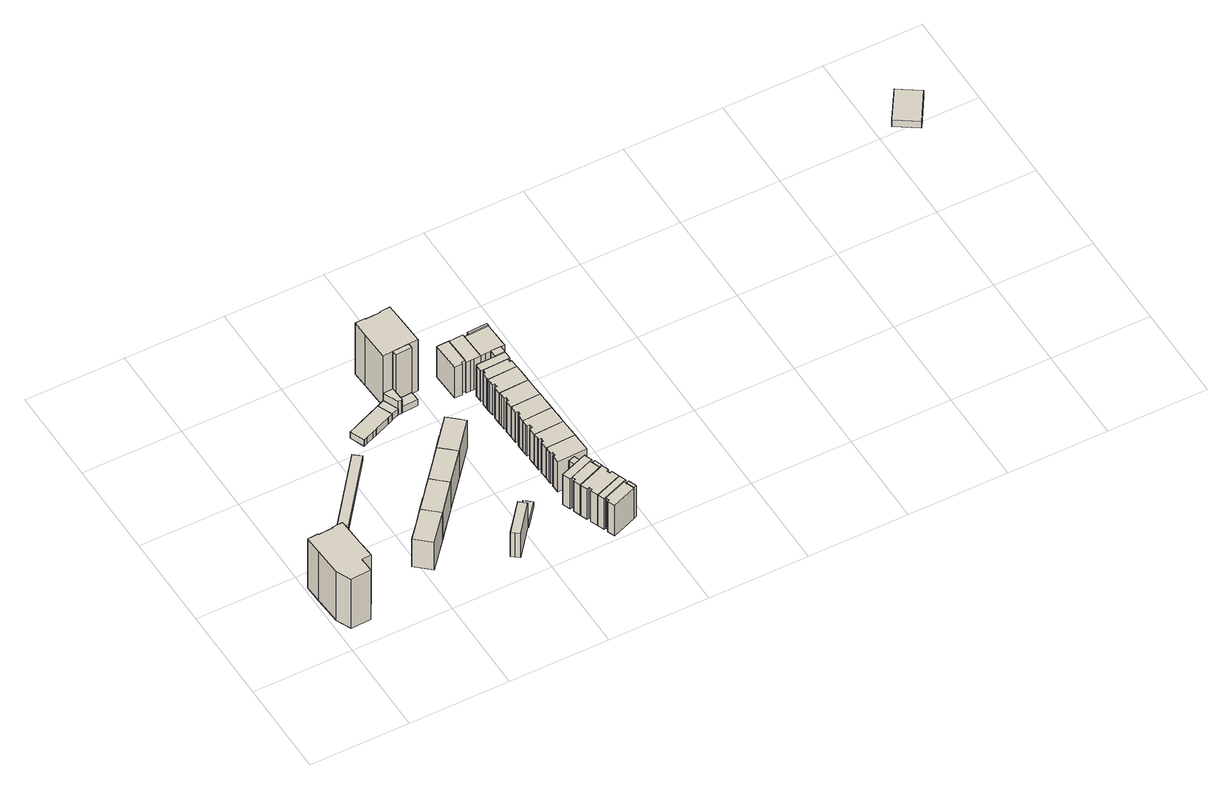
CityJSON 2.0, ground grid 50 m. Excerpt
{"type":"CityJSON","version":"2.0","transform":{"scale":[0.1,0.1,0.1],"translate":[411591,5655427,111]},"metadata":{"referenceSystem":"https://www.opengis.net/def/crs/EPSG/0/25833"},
"CityObjects":{
"building1":{"type":"Building","attributes":{"Dachtyp_tdc":"tdcFreeFormRoof","Gemeindeschluessel":14612000,"Dachneigung":0.393,"QualitaetDacherkennung":48,"Geometrietyp2DReferenz":"3000","measuredHeight":32.67,"function":"31001_9998","roofType":"5000"},"geometry":[{"type":"Solid","lod":"1","boundaries":[[[[0,1,2,3,4,5,6,7,8,9,10,11,12,13,14,15,16,17,18,19,20,21]],[[22,23,24,25,26,27,28,29,30,31,32,33,34,35,36,37,38,39,40,41,42,43]],[[21,23,22,0]],[[20,24,23,21]],[[19,25,24,20]],[[18,26,25,19]],[[17,27,26,18]],[[16,28,27,17]],[[15,29,28,16]],[[14,30,29,15]],[[13,31,30,14]],[[12,32,31,13]],[[11,33,32,12]],[[10,34,33,11]],[[9,35,34,10]],[[8,36,35,9]],[[7,37,36,8]],[[6,38,37,7]],[[5,39,38,6]],[[4,40,39,5]],[[3,41,40,4]],[[2,42,41,3]],[[1,43,42,2]],[[0,22,43,1]]]]}]},
"building2":{"type":"Building","attributes":{"Dachtyp_tdc":"tdcFreeFormRoof","Gemeindeschluessel":14612000,"Dachneigung":36.23,"QualitaetDacherkennung":76,"Geometrietyp2DReferenz":"3000","measuredHeight":19.44,"function":"31001_9998","roofType":"5000"},"geometry":[{"type":"Solid","lod":"1","boundaries":[[[[44,45,46,47,48,49,50,51]],[[52,53,54,55,56,57,58,59]],[[51,53,52,44]],[[50,54,53,51]],[[49,55,54,50]],[[48,56,55,49]],[[47,57,56,48]],[[46,58,57,47]],[[45,59,58,46]],[[44,52,59,45]]]]}]},
"building3":{"type":"Building","attributes":{"Dachtyp_tdc":"tdcPolyFlatRoof","Gemeindeschluessel":14612000,"Dachneigung":3.14,"QualitaetDacherkennung":70,"Geometrietyp2DReferenz":"3000","measuredHeight":2.35,"function":"31001_9998","roofType":"2100"},"geometry":[{"type":"Solid","lod":"1","boundaries":[[[[60,61,62,63,64,65]],[[66,67,68,69,70,71]],[[65,67,66,60]],[[64,68,67,65]],[[63,69,68,64]],[[62,70,69,63]],[[61,71,70,62]],[[60,66,71,61]]]]}]},
"building4":{"type":"Building","attributes":{"Dachtyp_tdc":"tdcFreeFormRoof","Gemeindeschluessel":14612000,"Dachneigung":35.97,"QualitaetDacherkennung":79,"Geometrietyp2DReferenz":"3000","measuredHeight":19.39,"function":"31001_9998","roofType":"5000"},"geometry":[{"type":"Solid","lod":"1","boundaries":[[[[72,48,47,46,73,74,75,76,77,78]],[[79,80,81,82,83,84,85,58,57,56]],[[78,80,79,72]],[[77,81,80,78]],[[76,82,81,77]],[[75,83,82,76]],[[74,84,83,75]],[[73,85,84,74]],[[46,58,85,73]],[[47,57,58,46]],[[48,56,57,47]],[[72,79,56,48]]]]}]},
"building5":{"type":"Building","attributes":{"Dachtyp_tdc":"tdcFreeFormRoof","Gemeindeschluessel":14612000,"Dachneigung":35.86,"QualitaetDacherkennung":80,"Geometrietyp2DReferenz":"3000","measuredHeight":19.35,"function":"31001_9998","roofType":"5000"},"geometry":[{"type":"Solid","lod":"1","boundaries":[[[[73,86,87,88,89,90,91,75,74]],[[85,84,83,92,93,94,95,96,97]],[[74,84,85,73]],[[75,83,84,74]],[[91,92,83,75]],[[90,93,92,91]],[[89,94,93,90]],[[88,95,94,89]],[[87,96,95,88]],[[86,97,96,87]],[[73,85,97,86]]]]}]},
"building6":{"type":"Building","attributes":{"Dachtyp_tdc":"tdcFreeFormRoof","Gemeindeschluessel":14612000,"Dachneigung":38.61,"QualitaetDacherkennung":2,"Geometrietyp2DReferenz":"3000","measuredHeight":16.39,"function":"31001_2463","roofType":"5000"},"geometry":[{"type":"Solid","lod":"1","boundaries":[[[[98,99,100,101,102,103,104]],[[105,106,107,108,109,110,111]],[[104,106,105,98]],[[103,107,106,104]],[[102,108,107,103]],[[101,109,108,102]],[[100,110,109,101]],[[99,111,110,100]],[[98,105,111,99]]]]}]},
"building7":{"type":"Building","attributes":{"Dachtyp_tdc":"tdcPolyFlatRoof","Gemeindeschluessel":14612000,"Dachneigung":5.14,"QualitaetDacherkennung":86,"Geometrietyp2DReferenz":"3000","measuredHeight":4.41,"function":"31001_9998","roofType":"2100"},"geometry":[{"type":"Solid","lod":"1","boundaries":[[[[112,113,114,115,116,117,118,119,120,121,122,123,124,125,126,127,128]],[[129,130,131,132,133,134,135,136,137,138,139,140,141,142,143,144,145]],[[128,130,129,112]],[[127,131,130,128]],[[126,132,131,127]],[[125,133,132,126]],[[124,134,133,125]],[[123,135,134,124]],[[122,136,135,123]],[[121,137,136,122]],[[120,138,137,121]],[[119,139,138,120]],[[118,140,139,119]],[[117,141,140,118]],[[116,142,141,117]],[[115,143,142,116]],[[114,144,143,115]],[[113,145,144,114]],[[112,129,145,113]]]]}]},
"building8":{"type":"Building","attributes":{"Dachtyp_tdc":"tdcGableRoof","Gemeindeschluessel":14612000,"Dachneigung":30.75,"QualitaetDacherkennung":53,"Geometrietyp2DReferenz":"3000","measuredHeight":3.8,"function":"31001_2463","roofType":"3100"},"geometry":[{"type":"Solid","lod":"1","boundaries":[[[[146,147,148,149,150,151,152]],[[153,154,155,156,108,106,105]],[[152,154,153,146]],[[151,155,154,152]],[[150,156,155,151]],[[149,108,156,150]],[[148,106,108,149]],[[147,105,106,148]],[[146,153,105,147]]]]}]},
"building9":{"type":"Building","attributes":{"Dachtyp_tdc":"tdcFreeFormRoof","Gemeindeschluessel":14612000,"Dachneigung":35.9,"QualitaetDacherkennung":76,"Geometrietyp2DReferenz":"3000","measuredHeight":19.43,"function":"31001_9998","roofType":"5000"},"geometry":[{"type":"Solid","lod":"1","boundaries":[[[[86,157,158,159,160,161,162,163,88,87]],[[164,165,166,167,168,169,170,171,172,173]],[[87,165,164,86]],[[88,166,165,87]],[[163,167,166,88]],[[162,168,167,163]],[[161,169,168,162]],[[160,170,169,161]],[[159,171,170,160]],[[158,172,171,159]],[[157,173,172,158]],[[86,164,173,157]]]]}]},
"building10":{"type":"Building","attributes":{"Dachtyp_tdc":"tdcPolyFlatRoof","Gemeindeschluessel":14612000,"Dachneigung":5.24,"QualitaetDacherkennung":82,"Geometrietyp2DReferenz":"3000","measuredHeight":4.22,"function":"31001_9998","roofType":"2100"},"geometry":[{"type":"Solid","lod":"1","boundaries":[[[[115,174,175,116]],[[176,177,178,179]],[[116,177,176,115]],[[175,178,177,116]],[[174,179,178,175]],[[115,176,179,174]]]]}]},
"building11":{"type":"Building","attributes":{"Gemeindeschluessel":14612000,"Geometrietyp2DReferenz":"3000","function":"31001_9998","roofType":"9999"},"children":["building11-1","building11-2"]},
"building11-1":{"type":"BuildingPart","attributes":{"Dachtyp_tdc":"tdcPolyFlatRoof","Dachneigung":0,"QualitaetDacherkennung":0,"Geometrietyp2DReferenz":"3000","measuredHeight":8.57,"roofType":"9999"},"parents":["building11"],"geometry":[{"type":"Solid","lod":"1","boundaries":[[[[180,181,182,183,184,185]],[[186,187,188,189,190,191]],[[185,187,186,180]],[[184,188,187,185]],[[183,189,188,184]],[[182,190,189,183]],[[181,191,190,182]],[[180,186,191,181]]]]}]},
"building11-2":{"type":"BuildingPart","attributes":{"Dachtyp_tdc":"tdcPolyFlatRoof","Dachneigung":5.34,"QualitaetDacherkennung":47,"Geometrietyp2DReferenz":"3000","measuredHeight":4,"roofType":"2100"},"parents":["building11"],"geometry":[{"type":"Solid","lod":"1","boundaries":[[[[192,193,194,195]],[[188,196,197,189]],[[195,196,188,192]],[[194,197,196,195]],[[193,189,197,194]],[[192,188,189,193]]]]}]},
"building12":{"type":"Building","attributes":{"Gemeindeschluessel":14612000,"Geometrietyp2DReferenz":"3000","function":"31001_9998","roofType":"9999"},"children":["building12-1","building12-2"]},
"building12-1":{"type":"BuildingPart","attributes":{"Dachtyp_tdc":"tdcPolyFlatRoof","Dachneigung":0,"QualitaetDacherkennung":36,"Geometrietyp2DReferenz":"3000","measuredHeight":32.51,"roofType":"1000"},"parents":["building12"],"geometry":[{"type":"Solid","lod":"1","boundaries":[[[[198,199,200,201,202]],[[203,204,205,206,207]],[[202,204,203,198]],[[201,205,204,202]],[[200,206,205,201]],[[199,207,206,200]],[[198,203,207,199]]]]}]},
"building12-2":{"type":"BuildingPart","attributes":{"Dachtyp_tdc":"tdcPolyFlatRoof","Dachneigung":0,"QualitaetDacherkennung":50,"Geometrietyp2DReferenz":"3000","measuredHeight":32.49,"roofType":"1000"},"parents":["building12"],"geometry":[{"type":"Solid","lod":"1","boundaries":[[[[198,202,208,209,210,211,212,213,214,215,216,217,218,219,220,221,222,223,224,199]],[[203,207,178,225,226,227,228,229,230,231,232,233,234,235,236,237,238,239,240,204]],[[199,207,203,198]],[[224,178,207,199]],[[223,225,178,224]],[[222,226,225,223]],[[221,227,226,222]],[[220,228,227,221]],[[219,229,228,220]],[[218,230,229,219]],[[217,231,230,218]],[[216,232,231,217]],[[215,233,232,216]],[[214,234,233,215]],[[213,235,234,214]],[[212,236,235,213]],[[211,237,236,212]],[[210,238,237,211]],[[209,239,238,210]],[[208,240,239,209]],[[202,204,240,208]],[[198,203,204,202]]]]}]},
"building13":{"type":"Building","attributes":{"Gemeindeschluessel":14612000,"Geometrietyp2DReferenz":"3000","function":"31001_9998","roofType":"9999"},"children":["building13-1","building13-2","building13-3"]},
"building13-1":{"type":"BuildingPart","attributes":{"Dachtyp_tdc":"tdcPolyFlatRoof","Dachneigung":0,"QualitaetDacherkennung":61,"Geometrietyp2DReferenz":"3000","measuredHeight":19.41,"roofType":"1000"},"parents":["building13"],"geometry":[{"type":"Solid","lod":"1","boundaries":[[[[241,242,243,244,245,246,247]],[[248,249,250,251,252,253,254]],[[247,249,248,241]],[[246,250,249,247]],[[245,251,250,246]],[[244,252,251,245]],[[243,253,252,244]],[[242,254,253,243]],[[241,248,254,242]]]]}]},
"building13-2":{"type":"BuildingPart","attributes":{"Dachtyp_tdc":"tdcPolyFlatRoof","Dachneigung":0,"QualitaetDacherkennung":36,"Geometrietyp2DReferenz":"3000","measuredHeight":19.41,"roofType":"1000"},"parents":["building13"],"geometry":[{"type":"Solid","lod":"1","boundaries":[[[[242,255,256,257,258,259,260,261,262,263,243]],[[253,264,265,266,267,268,269,270,271,272,254]],[[263,264,253,243]],[[262,265,264,263]],[[261,266,265,262]],[[260,267,266,261]],[[259,268,267,260]],[[258,269,268,259]],[[257,270,269,258]],[[256,271,270,257]],[[255,272,271,256]],[[242,254,272,255]],[[243,253,254,242]]]]}]},
"building13-3":{"type":"BuildingPart","attributes":{"Dachtyp_tdc":"tdcPolyFlatRoof","Dachneigung":7.53,"QualitaetDacherkennung":40,"Geometrietyp2DReferenz":"3000","measuredHeight":19.89,"roofType":"2100"},"parents":["building13"],"geometry":[{"type":"Solid","lod":"1","boundaries":[[[[273,274,275,276,277]],[[249,248,278,279,280]],[[277,248,249,273]],[[276,278,248,277]],[[275,279,278,276]],[[274,280,279,275]],[[273,249,280,274]]]]}]},
"building14":{"type":"Building","attributes":{"Dachtyp_tdc":"tdcPolyFlatRoof","Gemeindeschluessel":14612000,"Dachneigung":0,"QualitaetDacherkennung":47,"Geometrietyp2DReferenz":"3000","measuredHeight":19.47,"function":"31001_9998","roofType":"1000"},"geometry":[{"type":"Solid","lod":"1","boundaries":[[[[281,282,283,284,285,286,287,288,289,246,290,291,292,293]],[[294,295,296,297,298,299,300,301,302,303,304,305,306,307]],[[293,295,294,281]],[[292,296,295,293]],[[291,297,296,292]],[[290,298,297,291]],[[246,299,298,290]],[[289,300,299,246]],[[288,301,300,289]],[[287,302,301,288]],[[286,303,302,287]],[[285,304,303,286]],[[284,305,304,285]],[[283,306,305,284]],[[282,307,306,283]],[[281,294,307,282]]]]}]},
"building15":{"type":"Building","attributes":{"Gemeindeschluessel":14612000,"Geometrietyp2DReferenz":"3000","function":"31001_9998","roofType":"9999"},"children":["building15-1","building15-2","building15-3"]},
"building15-1":{"type":"BuildingPart","attributes":{"Dachtyp_tdc":"tdcPolyFlatRoof","Dachneigung":8.26,"QualitaetDacherkennung":41,"Geometrietyp2DReferenz":"3000","measuredHeight":19.97,"roofType":"2100"},"parents":["building15"],"geometry":[{"type":"Solid","lod":"1","boundaries":[[[[308,309,310,311,312]],[[313,314,315,316,317]],[[312,314,313,308]],[[311,315,314,312]],[[310,316,315,311]],[[309,317,316,310]],[[308,313,317,309]]]]}]},
"building15-2":{"type":"BuildingPart","attributes":{"Dachtyp_tdc":"tdcPolyFlatRoof","Dachneigung":0,"QualitaetDacherkennung":39,"Geometrietyp2DReferenz":"3000","measuredHeight":19.54,"roofType":"1000"},"parents":["building15"],"geometry":[{"type":"Solid","lod":"1","boundaries":[[[[282,281,318,319,320,321,322,323]],[[307,324,325,326,327,328,329,294]],[[323,324,307,282]],[[322,325,324,323]],[[321,326,325,322]],[[320,327,326,321]],[[319,328,327,320]],[[318,329,328,319]],[[281,294,329,318]],[[282,307,294,281]]]]}]},
"building15-3":{"type":"BuildingPart","attributes":{"Dachtyp_tdc":"tdcPolyFlatRoof","Dachneigung":0,"QualitaetDacherkennung":60,"Geometrietyp2DReferenz":"3000","measuredHeight":19.44,"roofType":"1000"},"parents":["building15"],"geometry":[{"type":"Solid","lod":"1","boundaries":[[[[320,330,331,332,333,334,321]],[[326,314,313,335,336,337,327]],[[334,314,326,321]],[[333,313,314,334]],[[332,335,313,333]],[[331,336,335,332]],[[330,337,336,331]],[[320,327,337,330]],[[321,326,327,320]]]]}]},
"building16":{"type":"Building","attributes":{"Dachtyp_tdc":"tdcPolyFlatRoof","Gemeindeschluessel":14612000,"Dachneigung":0,"QualitaetDacherkennung":48,"Geometrietyp2DReferenz":"3000","measuredHeight":17.7,"function":"31001_9998","roofType":"1000"},"geometry":[{"type":"Solid","lod":"1","boundaries":[[[[338,339,340,341,342]],[[343,344,345,346,347]],[[342,344,343,338]],[[341,345,344,342]],[[340,346,345,341]],[[339,347,346,340]],[[338,343,347,339]]]]}]},
"building17":{"type":"Building","attributes":{"Dachtyp_tdc":"tdcPolyFlatRoof","Gemeindeschluessel":14612000,"Dachneigung":0,"QualitaetDacherkennung":58,"Geometrietyp2DReferenz":"3000","measuredHeight":19.38,"function":"31001_9998","roofType":"1000"},"geometry":[{"type":"Solid","lod":"1","boundaries":[[[[348,349,350,351,352,353,354,355,356,357,358,359]],[[360,361,362,363,364,365,366,367,368,369,370,371]],[[359,361,360,348]],[[358,362,361,359]],[[357,363,362,358]],[[356,364,363,357]],[[355,365,364,356]],[[354,366,365,355]],[[353,367,366,354]],[[352,368,367,353]],[[351,369,368,352]],[[350,370,369,351]],[[349,371,370,350]],[[348,360,371,349]]]]}]},
"building18":{"type":"Building","attributes":{"Dachtyp_tdc":"tdcPolyFlatRoof","Gemeindeschluessel":14612000,"Dachneigung":0,"QualitaetDacherkennung":65,"Geometrietyp2DReferenz":"3000","measuredHeight":19.35,"function":"31001_9998","roofType":"1000"},"geometry":[{"type":"Solid","lod":"1","boundaries":[[[[355,354,372,373,374,375,376,377,378,379,380,381]],[[365,382,383,384,385,386,387,388,389,390,391,366]],[[381,382,365,355]],[[380,383,382,381]],[[379,384,383,380]],[[378,385,384,379]],[[377,386,385,378]],[[376,387,386,377]],[[375,388,387,376]],[[374,389,388,375]],[[373,390,389,374]],[[372,391,390,373]],[[354,366,391,372]],[[355,365,366,354]]]]}]},
"building19":{"type":"Building","attributes":{"Dachtyp_tdc":"tdcPolyFlatRoof","Gemeindeschluessel":14612000,"Dachneigung":0,"QualitaetDacherkennung":66,"Geometrietyp2DReferenz":"3000","measuredHeight":19.3,"function":"31001_9998","roofType":"1000"},"geometry":[{"type":"Solid","lod":"1","boundaries":[[[[392,393,375,374,394,395,396,397,398,399,400,401]],[[402,403,404,405,406,407,408,409,410,389,388,411]],[[401,403,402,392]],[[400,404,403,401]],[[399,405,404,400]],[[398,406,405,399]],[[397,407,406,398]],[[396,408,407,397]],[[395,409,408,396]],[[394,410,409,395]],[[374,389,410,394]],[[375,388,389,374]],[[393,411,388,375]],[[392,402,411,393]]]]}]},
"building20":{"type":"Building","attributes":{"Dachtyp_tdc":"tdcPolyFlatRoof","Gemeindeschluessel":14612000,"Dachneigung":0,"QualitaetDacherkennung":64,"Geometrietyp2DReferenz":"3000","measuredHeight":19.31,"function":"31001_9998","roofType":"1000"},"geometry":[{"type":"Solid","lod":"1","boundaries":[[[[412,413,414,415,416,417,418,397,396,419,420,421]],[[422,423,424,425,408,407,426,427,428,429,430,431]],[[421,423,422,412]],[[420,424,423,421]],[[419,425,424,420]],[[396,408,425,419]],[[397,407,408,396]],[[418,426,407,397]],[[417,427,426,418]],[[416,428,427,417]],[[415,429,428,416]],[[414,430,429,415]],[[413,431,430,414]],[[412,422,431,413]]]]}]},
"building21":{"type":"Building","attributes":{"Gemeindeschluessel":14612000,"Geometrietyp2DReferenz":"3000","function":"31001_9998","roofType":"9999"},"children":["building21-1","building21-2"]},
"building21-1":{"type":"BuildingPart","attributes":{"Dachtyp_tdc":"tdcPolyFlatRoof","Dachneigung":0,"QualitaetDacherkennung":51,"Geometrietyp2DReferenz":"3000","measuredHeight":19.54,"roofType":"1000"},"parents":["building21"],"geometry":[{"type":"Solid","lod":"1","boundaries":[[[[432,433,434,435,436,437,438,439,440]],[[441,442,443,444,445,446,447,448,449]],[[440,442,441,432]],[[439,443,442,440]],[[438,444,443,439]],[[437,445,444,438]],[[436,446,445,437]],[[435,447,446,436]],[[434,448,447,435]],[[433,449,448,434]],[[432,441,449,433]]]]}]},
"building21-2":{"type":"BuildingPart","attributes":{"Dachtyp_tdc":"tdcPolyFlatRoof","Dachneigung":0,"QualitaetDacherkennung":54,"Geometrietyp2DReferenz":"3000","measuredHeight":19.54,"roofType":"1000"},"parents":["building21"],"geometry":[{"type":"Solid","lod":"1","boundaries":[[[[450,451,452,453,454,455,456]],[[449,457,458,459,460,461,441]],[[456,457,449,450]],[[455,458,457,456]],[[454,459,458,455]],[[453,460,459,454]],[[452,461,460,453]],[[451,441,461,452]],[[450,449,441,451]]]]}]},
"building22":{"type":"Building","attributes":{"Dachtyp_tdc":"tdcPolyFlatRoof","Gemeindeschluessel":14612000,"Dachneigung":0,"QualitaetDacherkennung":61,"Geometrietyp2DReferenz":"3000","measuredHeight":19.32,"function":"31001_9998","roofType":"1000"},"geometry":[{"type":"Solid","lod":"1","boundaries":[[[[412,421,462,463,464,465,466,467,468,469,470,471]],[[422,472,473,474,475,476,477,478,479,480,481,423]],[[471,472,422,412]],[[470,473,472,471]],[[469,474,473,470]],[[468,475,474,469]],[[467,476,475,468]],[[466,477,476,467]],[[465,478,477,466]],[[464,479,478,465]],[[463,480,479,464]],[[462,481,480,463]],[[421,423,481,462]],[[412,422,423,421]]]]}]},
"building23":{"type":"Building","attributes":{"Dachtyp_tdc":"tdcPolyFlatRoof","Gemeindeschluessel":14612000,"Dachneigung":0,"QualitaetDacherkennung":63,"Geometrietyp2DReferenz":"3000","measuredHeight":19.39,"function":"31001_9998","roofType":"1000"},"geometry":[{"type":"Solid","lod":"1","boundaries":[[[[482,465,464,483,484,485,486,487,488,489,490]],[[491,492,493,494,495,496,497,498,499,500,501]],[[490,492,491,482]],[[489,493,492,490]],[[488,494,493,489]],[[487,495,494,488]],[[486,496,495,487]],[[485,497,496,486]],[[484,498,497,485]],[[483,499,498,484]],[[464,500,499,483]],[[465,501,500,464]],[[482,491,501,465]]]]}]},
"building24":{"type":"Building","attributes":{"Gemeindeschluessel":14612000,"Geometrietyp2DReferenz":"3000","function":"31001_9998","roofType":"9999"},"children":["building24-1","building24-2","building24-3"]},
"building24-1":{"type":"BuildingPart","attributes":{"Dachtyp_tdc":"tdcPolyFlatRoof","Dachneigung":0,"QualitaetDacherkennung":67,"Geometrietyp2DReferenz":"3000","measuredHeight":19.47,"roofType":"1000"},"parents":["building24"],"geometry":[{"type":"Solid","lod":"1","boundaries":[[[[502,503,504,505,506,485,484,507,508,509]],[[510,511,512,513,514,515,516,517,518,519]],[[509,511,510,502]],[[508,512,511,509]],[[507,513,512,508]],[[484,514,513,507]],[[485,515,514,484]],[[506,516,515,485]],[[505,517,516,506]],[[504,518,517,505]],[[503,519,518,504]],[[502,510,519,503]]]]}]},
"building24-2":{"type":"BuildingPart","attributes":{"Dachtyp_tdc":"tdcPolyFlatRoof","Dachneigung":0,"QualitaetDacherkennung":90,"Geometrietyp2DReferenz":"3000","measuredHeight":19.89,"roofType":"1000"},"parents":["building24"],"geometry":[{"type":"Solid","lod":"1","boundaries":[[[[520,521,522,523]],[[524,525,526,527]],[[523,525,524,520]],[[522,526,525,523]],[[521,527,526,522]],[[520,524,527,521]]]]}]},
"building24-3":{"type":"BuildingPart","attributes":{"Dachtyp_tdc":"tdcPolyFlatRoof","Dachneigung":0,"QualitaetDacherkennung":37,"Geometrietyp2DReferenz":"3000","measuredHeight":19.58,"roofType":"1000"},"parents":["building24"],"geometry":[{"type":"Solid","lod":"1","boundaries":[[[[528,529,530,531,532,533,534,535,536,537,538]],[[526,539,540,510,519,541,542,543,544,545,527]],[[538,539,526,528]],[[537,540,539,538]],[[536,510,540,537]],[[535,519,510,536]],[[534,541,519,535]],[[533,542,541,534]],[[532,543,542,533]],[[531,544,543,532]],[[530,545,544,531]],[[529,527,545,530]],[[528,526,527,529]]]]}]},
"building25":{"type":"Building","attributes":{"Gemeindeschluessel":14612000,"Geometrietyp2DReferenz":"3000","function":"31001_9998","roofType":"9999"},"children":["building25-1","building25-2"]},
"building25-1":{"type":"BuildingPart","attributes":{"Dachtyp_tdc":"tdcPolyFlatRoof","Dachneigung":10.16,"QualitaetDacherkennung":40,"Geometrietyp2DReferenz":"3000","measuredHeight":20.01,"roofType":"2100"},"parents":["building25"],"geometry":[{"type":"Solid","lod":"1","boundaries":[[[[546,547,548,549]],[[550,551,552,553]],[[549,551,550,546]],[[548,552,551,549]],[[547,553,552,548]],[[546,550,553,547]]]]}]},
"building25-2":{"type":"BuildingPart","attributes":{"Dachtyp_tdc":"tdcPolyFlatRoof","Dachneigung":0,"QualitaetDacherkennung":62,"Geometrietyp2DReferenz":"3000","measuredHeight":19.51,"roofType":"1000"},"parents":["building25"],"geometry":[{"type":"Solid","lod":"1","boundaries":[[[[438,437,554,555,556,557,558,559,560,561,562]],[[444,550,553,563,564,565,566,525,524,567,445]],[[562,550,444,438]],[[561,553,550,562]],[[560,563,553,561]],[[559,564,563,560]],[[558,565,564,559]],[[557,566,565,558]],[[556,525,566,557]],[[555,524,525,556]],[[554,567,524,555]],[[437,445,567,554]],[[438,444,445,437]]]]}]},
"building26":{"type":"Building","attributes":{"Dachtyp_tdc":"tdcPolyFlatRoof","Gemeindeschluessel":14612000,"Dachneigung":0,"QualitaetDacherkennung":91,"Geometrietyp2DReferenz":"3000","measuredHeight":4.13,"function":"31001_9998","roofType":"1000"},"geometry":[{"type":"Solid","lod":"1","boundaries":[[[[568,569,570,571,572]],[[573,574,575,576,577]],[[572,574,573,568]],[[571,575,574,572]],[[570,576,575,571]],[[569,577,576,570]],[[568,573,577,569]]]]}]}
},
"vertices":[
[149,151,342],[147,176,342],[196,178,342],[192,244,342],[191,264,342],[190,292,342],[188,315,342],[185,383,342],[185,388,342],[183,408,342],[130,405,342],[130,400,342],[117,400,342],[103,399,342],[97,399,342],[58,397,342],[57,401,342],[4,398,342],[9,309,342],[17,169,342],[50,95,342],[150,101,342],[149,151,27],[150,101,27],[50,95,27],[17,169,27],[9,309,27],[4,398,27],[57,401,27],[58,397,27],[97,399,27],[103,399,27],[117,400,27],[130,400,27],[130,405,27],[183,408,27],[185,388,27],[185,383,27],[188,315,27],[190,292,27],[191,264,27],[192,244,27],[196,178,27],[147,176,27],
[461,285,202],[537,219,202],[656,357,202],[618,390,202],[580,423,202],[538,374,202],[531,366,202],[515,347,202],[461,285,27],[515,347,27],[531,366,27],[538,374,27],[580,423,27],[618,390,27],[656,357,27],[537,219,27],
[332,614,50],[589,939,50],[592,943,50],[553,974,50],[550,970,50],[293,645,50],[332,614,27],[293,645,27],[550,970,27],[553,974,27],[592,943,27],[589,939,27],
[625,474,202],[776,496,202],[739,529,202],[701,562,202],[657,512,202],[648,501,202],[633,483,202],[625,474,27],[633,483,27],[648,501,27],[657,512,27],[701,562,27],[739,529,27],[776,496,27],
[900,639,202],[862,672,202],[824,705,202],[782,656,202],[773,645,202],[760,630,202],[760,630,27],[773,645,27],[782,656,27],[824,705,27],[862,672,27],[900,639,27],
[980,266,183],[863,123,183],[879,110,183],[898,95,183],[1015,236,183],[998,251,183],[997,251,183],[980,266,28],[997,251,28],[998,251,28],[1015,236,28],[898,95,28],[879,110,28],[863,123,28],
[791,1074,62],[797,1076,62],[819,1085,62],[820,1086,62],[790,1159,62],[785,1157,62],[676,1112,62],[658,1105,62],[649,1101,62],[634,1095,62],[609,1085,62],[639,1012,62],[642,1013,62],[658,1020,62],[696,1035,62],[714,1042,62],[719,1045,62],[791,1074,22],[719,1045,22],[714,1042,22],[696,1035,22],[658,1020,22],[642,1013,22],[639,1012,22],[609,1085,22],[634,1095,22],[649,1101,22],[658,1105,22],[676,1112,22],[785,1157,22],[790,1159,22],[820,1086,22],[819,1085,22],[797,1076,22],
[1061,361,58],[980,266,58],[997,251,58],[1015,236,58],[1018,234,58],[1099,330,58],[1078,347,58],[1061,361,28],[1078,347,28],[1099,330,28],[1018,234,28],
[1021,779,202],[983,812,202],[945,845,202],[902,795,202],[892,784,202],[878,767,202],[869,757,202],[900,639,26],[862,672,26],[824,705,26],[869,757,26],[878,767,26],[892,784,26],[902,795,26],[945,845,26],[983,812,26],[1021,779,26],
[858,1101,62],[826,1175,62],[820,1086,24],[790,1159,24],[826,1175,24],[858,1101,24],
[826,1175,109],[858,1101,109],[876,1102,109],[879,1102,109],[877,1151,109],[875,1177,109],[826,1175,23],[875,1177,23],[877,1151,23],[879,1102,23],[876,1102,23],[858,1101,23],
[877,1151,61],[879,1102,61],[960,1106,61],[958,1155,61],[958,1155,23],[960,1106,23],
[956,1181,349],[875,1177,349],[877,1151,349],[958,1155,349],[956,1180,349],[956,1181,24],[956,1180,24],[958,1155,24],[877,1151,24],[875,1177,24],
[1005,1183,349],[1005,1184,349],[1002,1251,349],[1001,1271,349],[1000,1300,349],[999,1324,349],[998,1357,349],[995,1412,349],[942,1410,349],[942,1405,349],[927,1404,349],[911,1404,349],[869,1402,349],[869,1407,349],[816,1404,349],[820,1322,349],[826,1175,349],[820,1322,24],[816,1404,24],[869,1407,24],[869,1402,24],[911,1404,24],[927,1404,24],[942,1405,24],[942,1410,24],[995,1412,24],[998,1357,24],[999,1324,24],[1000,1300,24],[1001,1271,24],[1002,1251,24],[1005,1184,24],[1005,1183,24],
[1362,275,218],[1356,290,218],[1242,246,218],[1249,229,218],[1238,224,218],[1251,188,218],[1376,236,218],[1362,275,24],[1376,236,24],[1251,188,24],[1238,224,24],[1249,229,24],[1242,246,24],[1356,290,24],
[1368,295,218],[1367,299,218],[1356,326,218],[1354,333,218],[1329,324,218],[1296,311,218],[1273,302,218],[1216,281,218],[1231,242,218],[1231,242,24],[1216,281,24],[1273,302,24],[1296,311,24],[1329,324,24],[1354,333,24],[1356,326,24],[1367,299,24],[1368,295,24],
[1376,236,222],[1389,241,222],[1384,255,222],[1375,280,222],[1362,275,222],[1375,280,24],[1384,255,24],[1389,241,24],
[1286,98,218],[1424,151,218],[1411,185,218],[1409,190,218],[1397,186,218],[1391,202,218],[1402,207,218],[1393,230,218],[1389,241,218],[1265,153,218],[1276,157,218],[1283,140,218],[1271,135,218],[1286,98,23],[1271,135,23],[1283,140,23],[1276,157,23],[1265,153,23],[1251,188,23],[1389,241,23],[1393,230,23],[1402,207,23],[1391,202,23],[1397,186,23],[1409,190,23],[1411,185,23],[1424,151,23],
[1445,57,222],[1458,62,222],[1445,95,222],[1443,101,222],[1431,96,222],[1445,57,23],[1431,96,23],[1443,101,23],[1445,95,23],[1458,62,23],
[1299,63,218],[1299,64,218],[1310,68,218],[1425,111,218],[1437,116,218],[1428,141,218],[1428,141,23],[1437,116,23],[1425,111,23],[1310,68,23],[1299,64,23],[1299,63,23],
[1317,49,218],[1306,45,218],[1320,9,218],[1445,57,218],[1431,96,218],[1320,9,23],[1306,45,23],[1317,49,23],
[1283,344,207],[1296,311,207],[1329,324,207],[1316,358,207],[1283,345,207],[1283,344,30],[1283,345,30],[1316,358,30],[1329,324,30],[1296,311,30],
[1232,396,218],[1233,392,218],[1234,356,218],[1381,361,218],[1381,374,218],[1379,424,218],[1378,458,218],[1230,453,218],[1231,428,218],[1231,416,218],[1243,416,218],[1244,396,218],[1232,396,25],[1244,396,25],[1243,416,25],[1231,416,25],[1231,428,25],[1230,453,25],[1378,458,25],[1379,424,25],[1381,374,25],[1381,361,25],[1234,356,25],[1233,392,25],
[1376,497,218],[1375,520,218],[1374,554,218],[1226,548,218],[1227,523,218],[1227,512,218],[1239,512,218],[1240,494,218],[1228,493,218],[1229,489,218],[1229,489,25],[1228,493,25],[1240,494,25],[1239,512,25],[1227,512,25],[1227,523,25],[1226,548,25],[1374,554,25],[1375,520,25],[1376,497,25],
[1224,587,218],[1225,584,218],[1373,589,218],[1372,612,218],[1370,650,218],[1222,644,218],[1223,619,218],[1224,607,218],[1236,608,218],[1237,588,218],[1224,587,25],[1237,588,25],[1236,608,25],[1224,607,25],[1223,619,25],[1222,644,25],[1370,650,25],[1372,612,25],[1373,589,25],[1225,584,25],
[1219,740,218],[1220,706,218],[1220,703,218],[1232,703,218],[1233,684,218],[1221,683,218],[1221,670,218],[1369,688,218],[1368,709,218],[1367,745,218],[1219,740,25],[1367,745,25],[1368,709,25],[1369,688,25],[1221,670,25],[1221,683,25],[1233,684,25],[1232,703,25],[1220,703,25],[1220,706,25],
[1176,1214,218],[1181,1078,218],[1181,1067,218],[1203,1068,218],[1220,1068,218],[1254,1069,218],[1249,1205,218],[1249,1217,218],[1211,1215,218],[1176,1214,23],[1211,1215,23],[1249,1217,23],[1249,1205,23],[1254,1069,23],[1220,1068,23],[1203,1068,23],[1181,1067,23],[1181,1078,23],
[1181,1078,219],[1176,1214,219],[1154,1213,219],[1116,1212,219],[1121,1065,219],[1161,1066,219],[1161,1078,219],[1161,1078,23],[1161,1066,23],[1121,1065,23],[1116,1212,23],[1154,1213,23],
[1365,783,218],[1365,805,218],[1363,843,218],[1215,837,218],[1216,819,218],[1217,799,218],[1229,799,218],[1230,779,218],[1217,779,218],[1218,773,218],[1218,773,25],[1217,779,25],[1230,779,25],[1229,799,25],[1217,799,25],[1216,819,25],[1215,837,25],[1363,843,25],[1365,805,25],[1365,783,25],
[1214,871,218],[1362,878,218],[1360,938,218],[1212,932,218],[1213,918,218],[1214,895,218],[1225,895,218],[1226,876,218],[1214,876,218],[1214,871,24],[1214,876,24],[1226,876,24],[1225,895,24],[1214,895,24],[1213,918,24],[1212,932,24],[1360,938,24],[1362,878,24],[1363,843,24],[1215,837,24],
[1347,995,218],[1223,991,218],[1223,972,218],[1211,971,218],[1212,944,218],[1358,973,218],[1358,978,218],[1347,978,218],[1347,995,23],[1347,978,23],[1358,978,23],[1358,973,23],[1360,938,23],[1212,932,23],[1212,944,23],[1211,971,23],[1223,972,23],[1223,991,23],
[1306,1071,222],[1307,1035,222],[1357,1037,222],[1356,1072,222],[1306,1071,23],[1356,1072,23],[1357,1037,23],[1307,1035,23],
[1357,1037,219],[1307,1035,219],[1219,1032,219],[1210,1031,219],[1210,1023,219],[1211,997,219],[1211,991,219],[1223,991,219],[1347,995,219],[1359,996,219],[1358,1021,219],[1358,1021,23],[1359,996,23],[1211,991,23],[1211,997,23],[1210,1023,23],[1210,1031,23],[1219,1032,23],
[1272,1205,222],[1372,1209,222],[1371,1221,222],[1272,1217,222],[1272,1205,23],[1272,1217,23],[1371,1221,23],[1372,1209,23],
[1280,1070,218],[1306,1071,218],[1356,1072,218],[1377,1073,218],[1375,1111,218],[1374,1147,218],[1373,1183,218],[1372,1209,218],[1272,1205,218],[1373,1183,23],[1374,1147,23],[1375,1111,23],[1377,1073,23],[1280,1070,23],
[3582,1539,46],[3691,1467,46],[3792,1623,46],[3712,1675,46],[3683,1694,46],[3582,1539,4],[3683,1694,4],[3712,1675,4],[3792,1623,4],[3691,1467,4]
]}
